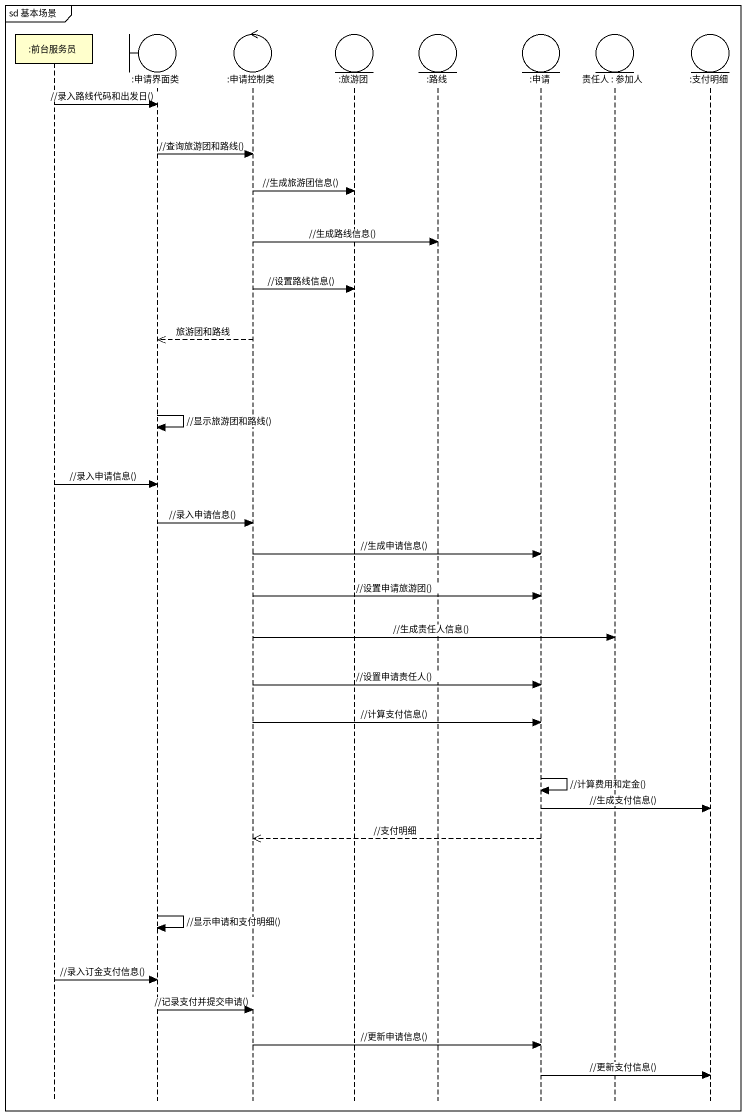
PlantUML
@startuml
mainframe sd 基本场景
hide footbox
participant ":前台服务员" as 前台服务员
boundary ":申请界面类" as 申请界面类
control ":申请控制类" as 申请控制类
entity ":旅游团" as 旅游团
entity ":路线" as 路线
entity ":申请" as 申请
entity "责任人 : 参加人" as 责任人
entity ":支付明细" as 支付明细

前台服务员 -> 申请界面类 : //录入路线代码和出发日()
申请界面类 -> 申请控制类 : //查询旅游团和路线()
申请控制类 -> 旅游团 : //生成旅游团信息()
申请控制类 -> 路线 : //生成路线信息()
申请控制类 -> 旅游团 : //设置路线信息()
申请控制类 -->> 申请界面类 : 旅游团和路线
申请界面类 -> 申请界面类 : //显示旅游团和路线()
前台服务员 -> 申请界面类 : //录入申请信息()
申请界面类 -> 申请控制类 : //录入申请信息()
申请控制类 -> 申请 : //生成申请信息()
申请控制类 -> 申请 : //设置申请旅游团()
申请控制类 -> 责任人 : //生成责任人信息()
申请控制类 -> 申请 : //设置申请责任人()
申请控制类 -> 申请 : //计算支付信息()
申请 -> 申请 : //计算费用和定金()
申请 -> 支付明细 : //生成支付信息()
申请 -->> 申请控制类 : //支付明细
申请界面类 -> 申请界面类 : //显示申请和支付明细()
前台服务员 -> 申请界面类 : //录入订金支付信息()
申请界面类 -> 申请控制类 : //记录支付并提交申请()
申请控制类 -> 申请 : //更新申请信息()
申请 -> 支付明细 : //更新支付信息()
@enduml
